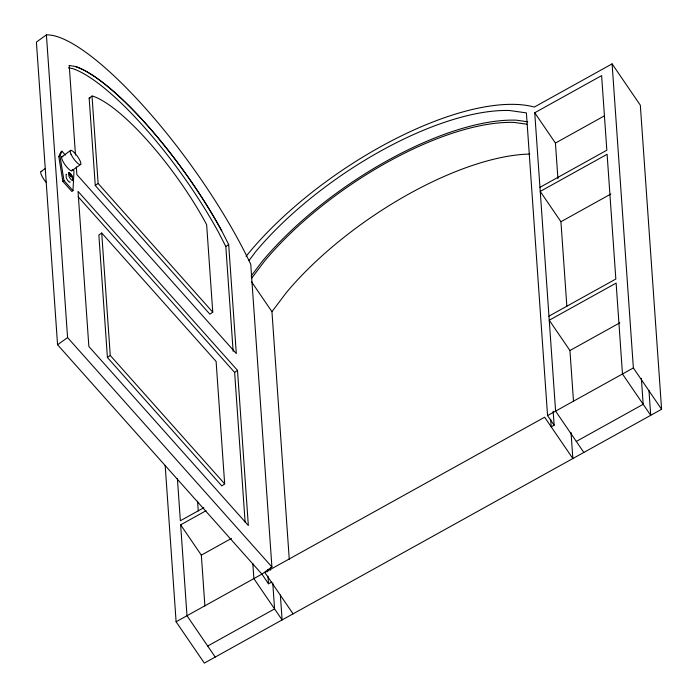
<?xml version="1.0" encoding="UTF-8"?>
<svg xmlns="http://www.w3.org/2000/svg" width="698" height="698" viewBox="0 0 698 698"><rect width="100%" height="100%" fill="white"/><g stroke="black" fill="none" stroke-linecap="round" stroke-linejoin="round"><path stroke-width="1.05" d="M65.403 155.096L61.939 151.213L60.796 152.033L58.798 156.605L62.846 181.375L71.842 191.47L72.985 190.65L73.971 171.534L73.36 169.483M58.798 156.605L59.941 155.785L61.939 151.213M248.95 260.607L255.887 251.411A198.136 78.891 -34.3 0 1 509.688 110.528L526.397 112.902L547.555 415.58L554.142 425.222L551.211 426.853L550.678 419.245M251.123 276.094L262.474 261.052A198.136 78.891 -34.3 0 1 516.276 120.169L527.758 121.801M251.62 278.249L264.751 260.851A194.69 77.522 -34.3 0 1 514.138 122.42L526.894 124.235M289.277 559.491L271.95 311.674L286.389 292.541A194.69 77.522 -34.3 0 1 529.799 154.057M246.054 256.341A207.576 82.652 -34.3 0 1 534.336 107.047L612.102 63.876L640.328 105.206L661.591 409.281L204.34 663.1L176.105 621.77L261.916 574.14L271.915 566.968L250.748 264.289A194.681 49.698 54.3 0 0 46.408 34.9L36.409 42.081L57.568 344.751L261.916 574.14L268.503 583.781L271.435 582.158M89.161 98.104L92.014 96.054L92.921 96.193A121.845 31.105 54.3 0 1 205.605 222.688L206.652 224.73L212.759 312.154L209.906 314.205L95.268 185.52L89.161 98.104L90.068 98.243M41.103 171.481L45.387 168.401M61.712 156.849L70.751 150.358M71.728 170.809L80.767 164.318M62.846 181.375L63.989 180.555L59.941 155.785M95.268 185.52L98.13 183.469L92.014 96.054M101.716 233.01L98.863 235.06L107.405 357.498L221.807 485.921L224.669 483.871L216.101 361.416L101.716 233.01L110.258 355.448L224.669 483.871M57.568 344.751L67.575 337.579L46.408 34.9M233.141 351.286L225.82 246.542L228.674 244.492L221.676 230.759A158.263 40.397 54.3 0 0 75.323 66.458M107.405 357.498L110.258 355.448M245.111 522.148L234.641 372.418L237.503 370.368L78.036 191.365L88.864 346.487L248.348 525.524L237.503 370.368M583.833 452.444L555.599 411.113L534.738 112.753L601.615 75.628L606.832 150.218L539.955 187.343M557.929 178.732L555.434 143.055L604.416 115.868M566.855 306.326L560.939 221.728L610.863 194.009M203.903 507.69L180.354 520.76L177.397 478.462M548.96 316.142L615.837 279.026L607.112 154.293L540.235 191.418L560.939 221.728M215.22 657.054L186.994 615.732L180.642 524.835L206.067 510.718M204.898 605.995L201.338 555.137L231.483 538.411M573.503 401.385L569.943 350.527L619.868 322.816M547.555 415.58L633.365 367.951L612.102 63.876M207.699 646.034L274.576 608.909L272.761 582.943M576.304 441.424L643.181 404.299L641.366 378.333M69.215 65.472L75.349 66.493A158.228 40.388 54.3 0 1 221.676 230.759M68.413 67.889L72.487 68.544A158.228 40.388 54.3 0 1 218.814 232.809L225.82 246.542M98.13 183.469L212.759 312.154M63.989 180.555L72.985 190.65M78.08 196.67L234.641 372.418M67.575 337.579L271.915 566.968M46.365 182.51L45.396 181.384A8.734 2.225 54.3 0 1 41.81 171.481M534.738 112.753L555.434 143.055M633.365 367.951L661.591 409.281M569.943 350.527L549.247 320.225L616.125 283.1L622.476 373.988L650.711 415.319L648.966 390.435M251.507 281.748L271.95 311.674M293.081 613.839L264.847 572.508L544.623 417.212L572.849 458.534L571.025 432.455M180.642 524.835L201.338 555.137M553.156 411.122L554.142 425.222M280.36 595.045L282.105 619.929L253.871 578.607L252.816 563.452M270.449 568.024L270.597 570.196M267.517 569.681L267.666 571.854M267.971 576.19L268.503 583.781M228.674 244.492L236.299 353.554L76.859 174.57L76.335 167.014M197.569 501.173L198.249 510.936M165.173 465.392L176.105 621.77M69.233 65.507L75.506 155.131M70.498 173.942L70.655 176.201M72.313 169.666A8.664 2.207 54.3 0 1 65.158 164.946A8.664 2.207 54.3 0 1 62.977 156.666M70.123 181.873A3.124 0.794 54.3 0 1 68.291 181.105A3.124 0.794 54.3 0 1 66.266 177.545L66.057 174.57A3.15 0.803 54.3 0 1 66.65 174.421M70.69 174.16L70.28 173.697A2.548 0.646 54.3 0 0 68.997 173.305A2.548 0.646 54.3 0 0 70.454 175.975L70.864 176.437A2.548 0.646 54.3 0 0 72.147 176.83A2.548 0.646 54.3 0 0 70.69 174.16M72.697 180.032L72.487 177.048A3.15 0.803 54.3 0 0 70.472 173.662A3.15 0.803 54.3 0 0 68.631 172.72L68.84 175.704A3.124 0.794 54.3 0 0 70.864 179.264A3.124 0.794 54.3 0 0 72.697 180.032M71.022 154.241A8.664 2.207 54.3 0 0 80.296 164.658A8.664 2.207 54.3 0 0 75.253 153.621A8.664 2.207 54.3 0 0 71.022 154.241"/></g></svg>
